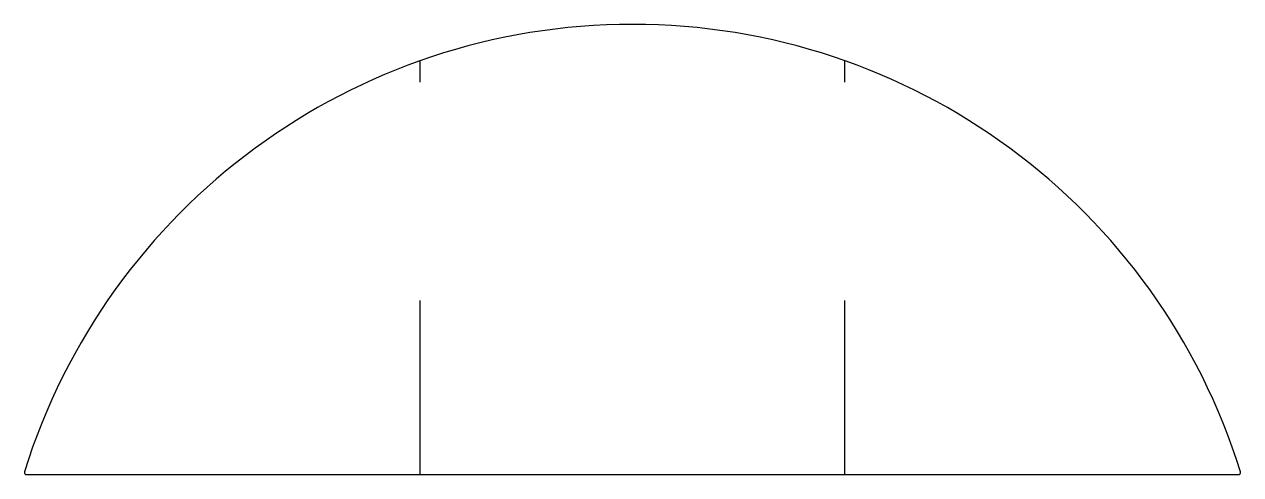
# Model space of a CAD drawing. Extents: x 0 to 286, y 0 to 106.
import ezdxf

# ---------------------------------------------------------------- set-up
doc = ezdxf.new("R2010")
doc.units = 0
doc.header["$MEASUREMENT"] = 0
doc.layers.get('0').update_dxf_attribs({"linetype": 'CONTINUOUS'})

msp = doc.modelspace()

# ---------------------------------------------------------------- linework, layer by layer
at = {"color": 1}
for p, q in [((93.22, 92.42), (93.22, 97.42)), ((193.22, 92.42), (193.22, 97.42)), ((93.22, 0), (93.22, 41)), ((193.22, 0), (193.22, 41))]:
    msp.add_line(p, q, dxfattribs=at)
msp.add_line((0.5, 0), (285.95, 0))
for centre, radius, start, end in [((143.22, -44), 150, 17.317, 162.683), ((0.5, 0.5), 0.5, 162.683, 270), ((285.95, 0.5), 0.5, 270, 17.317)]:
    msp.add_arc(centre, radius, start, end)

doc.saveas('drawing.dxf')
